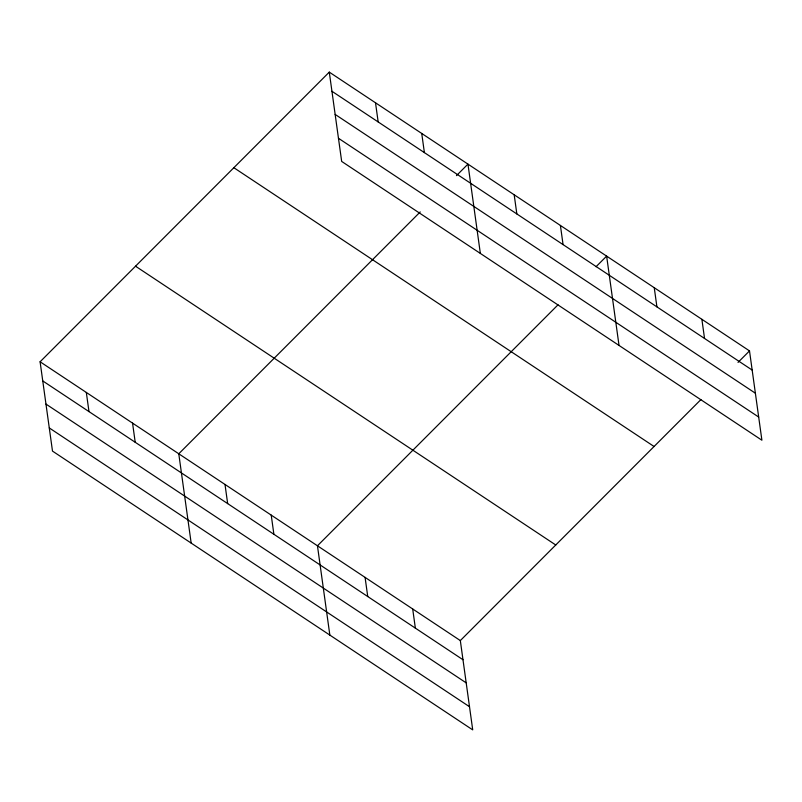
<?xml version="1.0" encoding="UTF-8"?>
<svg xmlns="http://www.w3.org/2000/svg" width="802" height="802" viewBox="0 0 802 802"><rect width="100%" height="100%" fill="white"/><g stroke="black" fill="none" stroke-linecap="round" stroke-linejoin="round"><path stroke-width="1.2" d="M40.1 361.782L460.328 640.577L472.719 729.88L52.491 451.095L40.1 361.782L329.281 72.12L749.509 350.905L761.9 440.218L341.672 161.423L329.281 72.12M420.238 211.918L178.776 453.782L191.167 543.094M456.468 175.628L467.957 164.119L480.348 253.422M558.032 304.8L317.452 545.791L329.843 635.094M596.026 266.745L606.633 256.119L619.024 345.421M460.328 640.577L700.908 399.586M738.02 362.414L749.509 350.905M331.938 91.268L752.166 370.063M335.146 114.415L755.374 393.211M338.464 138.275L758.692 417.06M233.853 167.708L654.081 446.503M135.528 266.194L555.756 544.989M42.757 380.93L462.985 659.725M45.975 404.088L466.203 682.873M49.283 427.937L469.511 706.732M701.88 319.316L704.537 338.464M654.252 287.717L656.918 306.865M560.408 225.452L563.064 244.6M514.182 194.786L516.839 213.933M421.732 133.453L424.388 152.601M375.506 102.786L378.163 121.934M412.699 608.979L415.356 628.126M365.08 577.38L367.737 596.528M271.226 515.115L273.883 534.272M225.001 484.448L227.658 503.606M132.551 423.115L135.207 442.263M86.325 392.449L88.982 411.596"/></g></svg>
